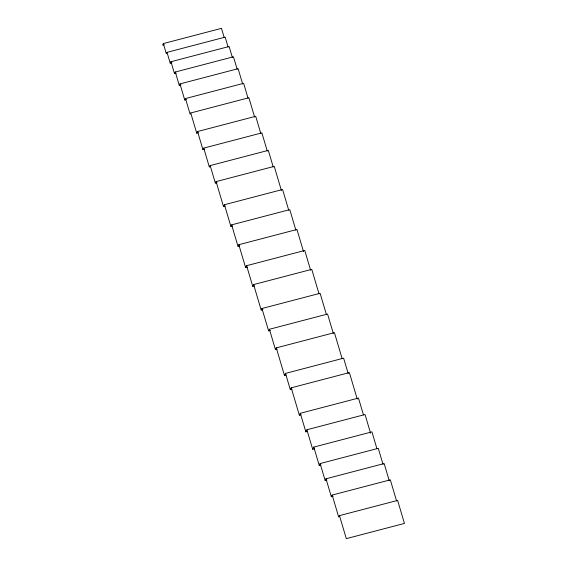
<?xml version="1.0" encoding="UTF-8"?>
<svg xmlns="http://www.w3.org/2000/svg" width="567" height="567" viewBox="0 0 567 567"><rect width="100%" height="100%" fill="white"/><g stroke="black" fill="none" stroke-linecap="round" stroke-linejoin="round"><path stroke-width="0.85" d="M224.22 37.628L221.47 28.35L163.324 43.581L162.552 45.098L164.26 44.651M228.118 47.125L225.156 37.131L167.017 52.355L166.329 53.702L163.324 43.581M171.936 62.739L170.228 63.185L170.972 61.718L229.118 46.487L232.392 57.529M176.209 73.157L174.501 73.604L175.316 72.016L233.455 56.785L237.155 69.252M180.972 84.866L179.257 85.312L179.973 83.916L238.112 68.685L242.633 83.923M186.451 99.551L184.743 99.998L185.48 98.552L243.626 83.321L248.02 98.141M254.618 117.085L248.885 97.744L190.739 112.975L190.122 114.187L185.48 98.552M198.436 132.706L196.728 133.153L197.557 131.523L255.703 116.292L260.841 133.614M204.652 149.22L202.943 149.667L203.737 148.107L261.876 132.884L267.277 151.077M273.244 167.01L268.304 150.368L210.166 165.592L209.379 167.137L203.737 148.107M217.062 182.624L215.347 183.07L216.098 181.603L274.237 166.372L281.402 190.505M225.212 206.119L223.504 206.565L224.44 204.722L282.586 189.491L288.759 210.3M232.576 225.907L230.861 226.361L231.627 224.858L289.772 209.627L295.896 230.259M239.706 245.865L237.998 246.312L238.82 244.703L296.959 229.472L303.522 251.592M247.332 267.192L245.624 267.638L246.617 265.689L304.755 250.458L310.631 270.261M254.448 285.867L252.733 286.314L253.619 284.577L311.765 269.353L319.065 293.968M262.89 309.596L261.174 310.043L261.961 308.505L320.1 293.281L326.252 313.998M270.31 330.433L268.602 330.88L269.417 329.271L327.563 314.04L333.325 333.467M277.143 349.088L275.434 349.541L276.285 347.876L334.424 332.645L342.107 358.528M286.165 374.978L284.457 375.425L285.492 373.405L343.63 358.174L348.209 373.603M292.019 389.196L290.304 389.642L291.24 387.821L349.378 372.59L357.253 399.125M301.07 414.739L299.355 415.186L300.326 413.286L358.464 398.062L363.468 414.931M307.541 431.402L305.833 431.848L306.896 429.758L365.042 414.527L370.577 433.195M314.401 448.823L312.686 449.277L313.799 447.094L371.945 431.863L376.864 448.454M320.929 464.897L319.214 465.344L320.128 463.558L378.274 448.327L383.037 464.394M326.854 480.022L325.146 480.469L326.004 478.782L384.15 463.558L389.231 480.688M333.042 496.288L331.334 496.735L332.177 495.069L390.323 479.838L396.609 501.037M339.477 515.63L346.309 538.65L404.448 523.419L397.616 500.399L339.477 515.63L338.719 517.118L332.177 495.069M326.004 478.782L331.334 496.735M320.128 463.558L325.146 480.469M313.799 447.094L319.214 465.344M306.896 429.758L312.686 449.277M300.326 413.286L305.833 431.848M291.24 387.821L299.355 415.186M285.492 373.405L290.304 389.642M276.285 347.876L284.457 375.425M269.417 329.271L275.434 349.541M261.961 308.505L268.602 330.88M253.619 284.577L261.174 310.043M246.617 265.689L252.733 286.314M238.82 244.703L245.624 267.638M231.627 224.858L237.998 246.312M224.44 204.722L230.861 226.361M216.098 181.603L223.504 206.565M210.166 165.592L215.347 183.07M197.557 131.523L202.943 149.667M190.739 112.975L196.728 133.153M179.973 83.916L184.743 99.998M175.316 72.016L179.257 85.312M170.972 61.718L174.501 73.604M167.017 52.355L170.228 63.185"/></g></svg>
